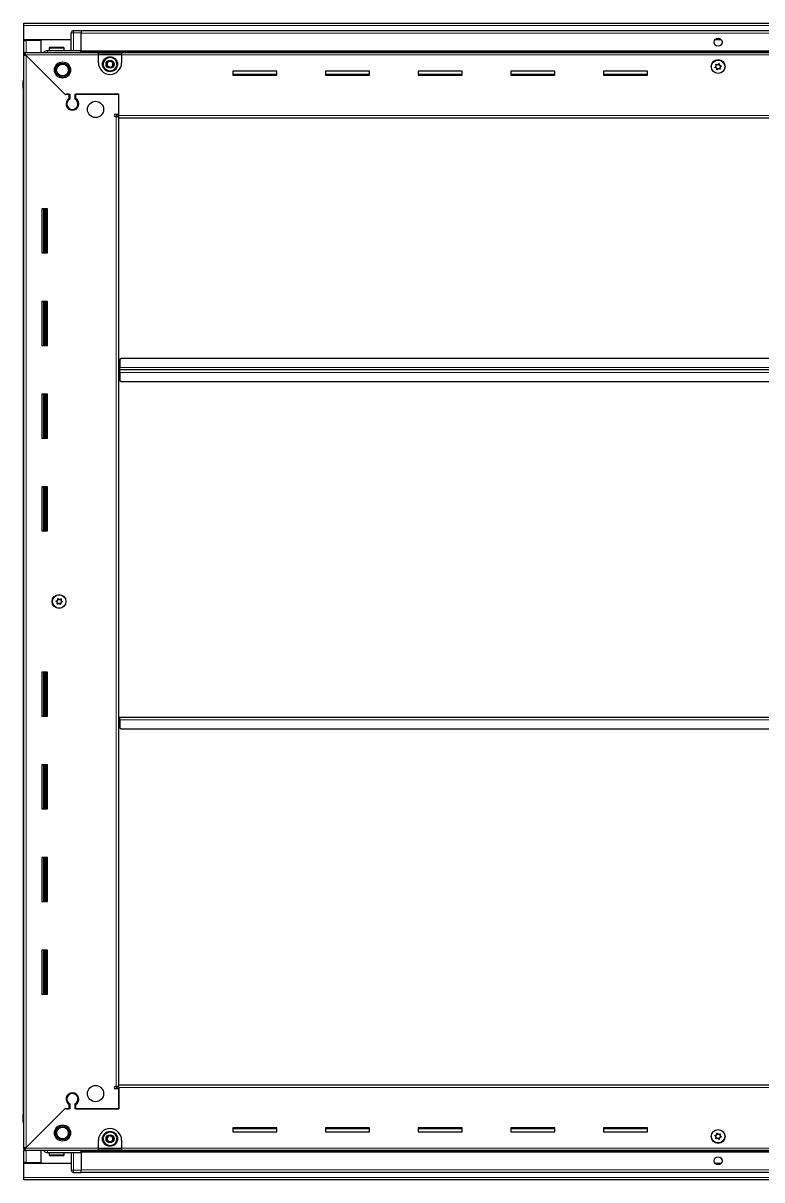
# Model space of a CAD drawing. Header units: millimetres. Extents: x 1315 to 5264, y -645 to 1891.
# Drawn here: x 3989 to 4626, y 677 to 1676 of the extents above; entities that cross this region are included whole.
import ezdxf

# ---------------------------------------------------------------- set-up
doc = ezdxf.new("R2010")
doc.units = ezdxf.units.MM

msp = doc.modelspace()

# ---------------------------------------------------------------- linework, layer by layer
at = {"color": 7, "linetype": 'Continuous', "lineweight": 25}
for p, q in [((3989.02, 1675.82), (5188.02, 1675.82)), ((3989.02, 1673.72), (3989.02, 1675.82)), ((3989.02, 1661.32), (3989.02, 1673.72)), ((4030.7, 1668.82), (4030.7, 1668.82)), ((4032.02, 1669.32), (4038.52, 1669.32)), ((4032.02, 1669.32), (4038.52, 1669.32)), ((4038.52, 1669.32), (4038.52, 1669.32)), ((4038.52, 1669.32), (4038.52, 1669.32)), ((4038.52, 1669.32), (4038.52, 1667.32)), ((5138.52, 1669.17), (4038.52, 1669.17)), ((4030.02, 1661.32), (3989.02, 1661.32)), ((3989.02, 1660.82), (3989.02, 1661.32)), ((3989.02, 1660.82), (3991.12, 1660.82)), ((3989.02, 1650.57), (3989.02, 1660.82)), ((3990.52, 1660.82), (3990.52, 1661.32)), ((4004.02, 1660.82), (3991.12, 1660.82)), ((4004.02, 1650.57), (4004.02, 1660.82)), ((4030.02, 1652.32), (4030.02, 1667.32)), ((4038.52, 1652.32), (4038.52, 1667.32)), ((4591.39, 1661.32), (4585.65, 1661.32)), ((3989.02, 1649.07), (3989.02, 1650.57)), ((3989.02, 1650.57), (3990.02, 1650.57)), ((3989.02, 1648.57), (3989.02, 1649.07)), ((3989.02, 1649.07), (3990.02, 1649.07)), ((3989.02, 704.07), (3989.02, 1648.57)), ((3990.52, 1648.57), (3989.02, 1648.57)), ((3990.02, 1649.07), (3990.02, 1650.57)), ((3990.02, 1650.57), (4053.52, 1650.57)), ((3990.62, 1648.47), (4024.52, 1614.57)), ((4009.52, 1652.32), (4038.52, 1652.32)), ((4011.02, 1654.22), (4011.02, 1652.32)), ((4011.82, 1655.02), (4023.22, 1655.02)), ((4024.02, 1652.32), (4024.02, 1654.22)), ((4038.45, 1650.57), (4038.52, 1652.29)), ((4038.52, 1652.32), (4038.52, 1651.82)), ((4038.52, 1651.17), (5138.52, 1651.17)), ((4053.52, 1648.47), (4053.52, 1650.57)), ((4053.52, 1650.57), (4073.52, 1650.57)), ((4053.52, 1649.07), (4073.52, 1649.07)), ((4053.52, 1641.57), (4053.52, 1648.47)), ((4073.52, 1650.57), (5103.52, 1650.57)), ((4073.52, 1650.57), (4073.52, 1648.47)), ((4073.52, 1648.47), (4073.52, 1641.57)), ((4025.22, 1613.87), (3991.12, 1647.97)), ((4207.52, 1634.32), (4169.52, 1634.32)), ((4169.52, 1634.32), (4169.52, 1630.82)), ((4207.52, 1631.57), (4169.52, 1631.57)), ((4169.52, 1630.82), (4207.52, 1630.82)), ((4207.52, 1630.82), (4207.52, 1634.32)), ((4287.52, 1634.32), (4249.52, 1634.32)), ((4249.52, 1634.32), (4249.52, 1630.82)), ((4287.52, 1631.57), (4249.52, 1631.57)), ((4249.52, 1630.82), (4287.52, 1630.82)), ((4287.52, 1630.82), (4287.52, 1634.32)), ((4367.52, 1634.32), (4329.52, 1634.32)), ((4329.52, 1634.32), (4329.52, 1630.82)), ((4367.52, 1631.57), (4329.52, 1631.57)), ((4329.52, 1630.82), (4367.52, 1630.82)), ((4367.52, 1630.82), (4367.52, 1634.32)), ((4447.52, 1634.32), (4409.52, 1634.32)), ((4409.52, 1634.32), (4409.52, 1630.82)), ((4447.52, 1631.57), (4409.52, 1631.57)), ((4409.52, 1630.82), (4447.52, 1630.82)), ((4447.52, 1630.82), (4447.52, 1634.32)), ((4527.52, 1634.32), (4489.52, 1634.32)), ((4489.52, 1634.32), (4489.52, 1630.82)), ((4527.52, 1631.57), (4489.52, 1631.57)), ((4489.52, 1630.82), (4527.52, 1630.82)), ((4527.52, 1630.82), (4527.52, 1634.32)), ((3988.52, 1625.82), (3988.52, 1619.32)), ((3988.52, 1619.32), (3988.52, 1625.82)), ((3988.52, 1619.32), (3988.52, 1619.32)), ((3989.02, 1619.32), (3988.52, 1619.32)), ((3988.67, 1619.32), (3988.67, 733.32)), ((4024.52, 1614.57), (4028.72, 1614.57)), ((4025.92, 1614.57), (4025.22, 1613.87)), ((4028.02, 1614.57), (4025.92, 1614.57)), ((4028.02, 1614.57), (4028.02, 1610.68)), ((4028.72, 1614.57), (4028.72, 1610.29)), ((4033.32, 1614.57), (4071.02, 1614.57)), ((4033.32, 1610.29), (4033.32, 1614.57)), ((4034.02, 1610.68), (4034.02, 1614.57)), ((4071.02, 1614.57), (4034.02, 1614.57)), ((4071.02, 1595.92), (4071.02, 1614.57)), ((4071.02, 1597.32), (4071.02, 1614.57)), ((4029.02, 1601.71), (4029.02, 1600.95)), ((4068.17, 1597.32), (4071.02, 1597.32)), ((4068.92, 1595.32), (4068.17, 1595.32)), ((4068.92, 1595.32), (4071.02, 1595.32)), ((4071.02, 1596.32), (4069.02, 1596.32)), ((4069.02, 1596.32), (4069.02, 1595.32)), ((4071.02, 1593.82), (4071.02, 1595.92)), ((5106.02, 1593.82), (4071.02, 1593.82)), ((4071.02, 758.82), (4071.02, 1593.82)), ((4009.52, 1515.32), (4004.52, 1515.32)), ((4004.52, 1515.32), (4004.52, 1477.32)), ((4006.67, 1477.32), (4006.67, 1515.32)), ((4008.46, 1477.32), (4008.46, 1515.32)), ((4008.5, 1477.32), (4008.5, 1515.32)), ((4009.52, 1477.32), (4009.52, 1515.32)), ((4004.52, 1477.32), (4009.52, 1477.32)), ((4009.52, 1435.32), (4004.52, 1435.32)), ((4004.52, 1435.32), (4004.52, 1397.32)), ((4006.67, 1397.32), (4006.67, 1435.32)), ((4008.46, 1397.32), (4008.46, 1435.32)), ((4008.5, 1397.32), (4008.5, 1435.32)), ((4009.52, 1397.32), (4009.52, 1435.32)), ((4004.52, 1397.32), (4009.52, 1397.32)), ((4072.02, 1379.17), (4071.77, 1379.17)), ((4071.77, 1379.17), (4071.77, 1376.32)), ((4073.02, 1386.32), (4072.02, 1385.32)), ((4072.02, 1385.32), (4072.02, 1378.42)), ((5104.02, 1386.32), (4073.02, 1386.32)), ((4071.77, 1376.32), (4071.02, 1376.32)), ((4071.77, 1376.32), (4071.77, 1373.47)), ((4071.77, 1373.47), (4072.02, 1373.47)), ((4072.02, 1376.32), (4072.02, 1378.42)), ((4072.02, 1374.22), (4072.02, 1376.32)), ((5105.02, 1376.32), (4072.02, 1376.32)), ((4072.02, 1374.22), (4072.02, 1367.32)), ((4072.02, 1367.32), (4073.02, 1366.32)), ((4073.02, 1366.32), (5104.02, 1366.32)), ((4009.52, 1355.32), (4004.52, 1355.32)), ((4004.52, 1355.32), (4004.52, 1317.32)), ((4006.67, 1317.32), (4006.67, 1355.32)), ((4008.46, 1317.32), (4008.46, 1355.32)), ((4008.5, 1317.32), (4008.5, 1355.32)), ((4009.52, 1317.32), (4009.52, 1355.32)), ((4004.52, 1317.32), (4009.52, 1317.32)), ((4009.52, 1275.32), (4004.52, 1275.32)), ((4004.52, 1275.32), (4004.52, 1237.32)), ((4006.67, 1237.32), (4006.67, 1275.32)), ((4008.46, 1237.32), (4008.46, 1275.32)), ((4008.5, 1237.32), (4008.5, 1275.32)), ((4009.52, 1237.32), (4009.52, 1275.32)), ((4004.52, 1237.32), (4009.52, 1237.32)), ((4009.52, 1115.32), (4004.52, 1115.32)), ((4004.52, 1115.32), (4004.52, 1077.32)), ((4006.67, 1077.32), (4006.67, 1115.32)), ((4008.46, 1077.32), (4008.46, 1115.32)), ((4008.5, 1077.32), (4008.5, 1115.32)), ((4009.52, 1077.32), (4009.52, 1115.32)), ((4004.52, 1077.32), (4009.52, 1077.32)), ((4071.02, 1076.32), (4071.77, 1076.32)), ((4071.77, 1076.32), (4071.77, 1073.47)), ((4071.77, 1073.47), (4072.02, 1073.47)), ((4072.02, 1074.22), (4072.02, 1076.32)), ((4072.02, 1076.32), (5105.02, 1076.32)), ((4072.02, 1074.22), (4072.02, 1067.32)), ((4072.02, 1067.32), (4073.02, 1066.32)), ((4073.02, 1066.32), (5104.02, 1066.32)), ((4009.52, 1035.32), (4004.52, 1035.32)), ((4004.52, 1035.32), (4004.52, 997.32)), ((4006.67, 997.32), (4006.67, 1035.32)), ((4008.46, 997.32), (4008.46, 1035.32)), ((4008.5, 997.32), (4008.5, 1035.32)), ((4009.52, 997.32), (4009.52, 1035.32)), ((4004.52, 997.32), (4009.52, 997.32)), ((4009.52, 955.32), (4004.52, 955.32)), ((4004.52, 955.32), (4004.52, 917.32)), ((4006.67, 917.32), (4006.67, 955.32)), ((4008.46, 917.32), (4008.46, 955.32)), ((4008.5, 917.32), (4008.5, 955.32)), ((4009.52, 917.32), (4009.52, 955.32)), ((4004.52, 917.32), (4009.52, 917.32)), ((4009.52, 875.32), (4004.52, 875.32)), ((4004.52, 875.32), (4004.52, 837.32)), ((4006.67, 837.32), (4006.67, 875.32)), ((4008.46, 837.32), (4008.46, 875.32)), ((4008.5, 837.32), (4008.5, 875.32)), ((4009.52, 837.32), (4009.52, 875.32)), ((4004.52, 837.32), (4009.52, 837.32)), ((4029.02, 751.7), (4029.02, 750.94)), ((4068.17, 757.32), (4068.92, 757.32)), ((4071.02, 755.32), (4068.17, 755.32)), ((4071.02, 757.32), (4068.92, 757.32)), ((4069.02, 757.32), (4069.02, 756.32)), ((4069.02, 756.32), (4071.02, 756.32)), ((4071.02, 756.72), (4071.02, 758.82)), ((4071.02, 758.82), (5106.02, 758.82)), ((4071.02, 756.72), (4071.02, 738.07)), ((4071.02, 738.07), (4071.02, 755.32)), ((4028.02, 741.96), (4028.02, 738.07)), ((4028.72, 742.36), (4028.72, 738.07)), ((4033.32, 738.07), (4033.32, 742.36)), ((4034.02, 738.07), (4034.02, 741.96)), ((3988.52, 726.82), (3988.52, 733.32)), ((3988.52, 733.32), (3988.52, 733.32)), ((3988.52, 733.32), (3988.52, 733.32)), ((3988.52, 733.32), (3988.52, 726.82)), ((3989.02, 733.32), (3988.52, 733.32)), ((4024.52, 738.07), (3990.62, 704.17)), ((3991.12, 704.67), (4025.22, 738.77)), ((4028.72, 738.07), (4024.52, 738.07)), ((4025.22, 738.77), (4025.92, 738.07)), ((4025.92, 738.07), (4028.02, 738.07)), ((4071.02, 738.07), (4033.32, 738.07)), ((4034.02, 738.07), (4071.02, 738.07)), ((3989.02, 725.5), (3989.02, 725.5)), ((4207.52, 721.82), (4169.52, 721.82)), ((4169.52, 721.82), (4169.52, 718.32)), ((4169.52, 721.07), (4207.52, 721.07)), ((4207.52, 718.32), (4207.52, 721.82)), ((4287.52, 721.82), (4249.52, 721.82)), ((4249.52, 721.82), (4249.52, 718.32)), ((4249.52, 721.07), (4287.52, 721.07)), ((4287.52, 718.32), (4287.52, 721.82)), ((4367.52, 721.82), (4329.52, 721.82)), ((4329.52, 721.82), (4329.52, 718.32)), ((4329.52, 721.07), (4367.52, 721.07)), ((4367.52, 718.32), (4367.52, 721.82)), ((4447.52, 721.82), (4409.52, 721.82)), ((4409.52, 721.82), (4409.52, 718.32)), ((4409.52, 721.07), (4447.52, 721.07)), ((4447.52, 718.32), (4447.52, 721.82)), ((4527.52, 721.82), (4489.52, 721.82)), ((4489.52, 721.82), (4489.52, 718.32)), ((4489.52, 721.07), (4527.52, 721.07)), ((4527.52, 718.32), (4527.52, 721.82)), ((4053.52, 704.17), (4053.52, 711.07)), ((4073.52, 711.07), (4073.52, 704.17)), ((4169.52, 718.32), (4207.52, 718.32)), ((4249.52, 718.32), (4287.52, 718.32)), ((4329.52, 718.32), (4367.52, 718.32)), ((4409.52, 718.32), (4447.52, 718.32)), ((4489.52, 718.32), (4527.52, 718.32)), ((3989.02, 703.57), (3989.02, 704.07)), ((3990.52, 704.07), (3989.02, 704.07)), ((3989.02, 703.57), (3989.02, 702.07)), ((3990.02, 703.57), (3989.02, 703.57)), ((3989.02, 691.82), (3989.02, 702.07)), ((3990.02, 702.07), (3989.02, 702.07)), ((3990.02, 703.57), (3990.02, 702.07)), ((4053.52, 702.07), (3990.02, 702.07)), ((4004.02, 691.82), (4004.02, 702.07)), ((4009.52, 700.32), (4038.52, 700.32)), ((4011.02, 700.32), (4011.02, 698.42)), ((4024.02, 698.42), (4024.02, 700.32)), ((4030.02, 700.32), (4030.02, 685.32)), ((4038.52, 700.36), (4038.45, 702.07)), ((5138.52, 701.47), (4038.52, 701.47)), ((4038.52, 700.32), (4038.52, 700.82)), ((4038.52, 700.32), (4038.52, 685.32)), ((4053.52, 702.07), (4053.52, 704.17)), ((4073.52, 703.57), (4053.52, 703.57)), ((4073.52, 702.07), (4053.52, 702.07)), ((4073.52, 704.17), (4073.52, 702.07)), ((5103.52, 702.07), (4073.52, 702.07)), ((3991.12, 691.82), (3989.02, 691.82)), ((3989.02, 691.32), (3989.02, 691.82)), ((3989.02, 678.92), (3989.02, 691.32)), ((3989.02, 691.32), (4030.02, 691.32)), ((3990.52, 691.32), (3990.52, 691.82)), ((3991.12, 691.82), (4004.02, 691.82)), ((4015.6, 697.62), (4011.82, 697.62)), ((4023.22, 697.62), (4015.6, 697.62)), ((4585.65, 691.32), (4591.39, 691.32)), ((4030.02, 685.32), (4030.02, 685.32)), ((4032.02, 683.32), (4038.52, 683.32)), ((4032.02, 683.32), (4038.52, 683.32)), ((4038.52, 683.32), (4038.52, 685.32)), ((4038.52, 683.47), (5138.52, 683.47)), ((4038.52, 683.32), (4038.52, 683.32)), ((3989.02, 676.82), (3989.02, 678.92)), ((5188.02, 676.82), (3989.02, 676.82))]:
    msp.add_line(p, q, dxfattribs=at)
at = {"color": 8, "linetype": 'Continuous', "lineweight": 18}
for p, q in [((5188.02, 1673.72), (3989.02, 1673.72)), ((4032.02, 1669.32), (4032.02, 1667.32)), ((3991.12, 1660.82), (3991.12, 1661.32)), ((3991.12, 1650.57), (3991.12, 1660.82)), ((4030.02, 1667.32), (4032.02, 1667.32)), ((4032.02, 1667.32), (4032.02, 1652.32)), ((4038.52, 1667.32), (4032.02, 1667.32)), ((5138.52, 1667.17), (4038.52, 1667.17)), ((4053.52, 1648.47), (3990.62, 1648.47)), ((4011.02, 1654.22), (4024.02, 1654.22)), ((5138.52, 1651.82), (4038.52, 1651.82)), ((5138.52, 1650.59), (4038.52, 1650.59)), ((4053.52, 1648.47), (4073.52, 1648.47)), ((5103.52, 1648.47), (4073.52, 1648.47)), ((3991.12, 1647.97), (3991.12, 704.67)), ((3989.02, 1625.82), (3988.52, 1625.82)), ((4068.92, 757.32), (4068.92, 1595.32)), ((4071.02, 1595.92), (5106.02, 1595.92)), ((4006.02, 1515.32), (4006.02, 1477.32)), ((4007.26, 1515.32), (4007.26, 1477.32)), ((4006.02, 1435.32), (4006.02, 1397.32)), ((4007.26, 1435.32), (4007.26, 1397.32)), ((5105.02, 1378.42), (4072.02, 1378.42)), ((4072.02, 1374.22), (5105.02, 1374.22)), ((4006.02, 1355.32), (4006.02, 1317.32)), ((4007.26, 1355.32), (4007.26, 1317.32)), ((4006.02, 1275.32), (4006.02, 1237.32)), ((4007.26, 1275.32), (4007.26, 1237.32)), ((4006.02, 1115.32), (4006.02, 1077.32)), ((4007.26, 1115.32), (4007.26, 1077.32)), ((4072.02, 1074.22), (5105.02, 1074.22)), ((4006.02, 1035.32), (4006.02, 997.32)), ((4007.26, 1035.32), (4007.26, 997.32)), ((4006.02, 955.32), (4006.02, 917.32)), ((4007.26, 955.32), (4007.26, 917.32)), ((4006.02, 875.32), (4006.02, 837.32)), ((4007.26, 875.32), (4007.26, 837.32)), ((5106.02, 756.72), (4071.02, 756.72)), ((3989.02, 726.82), (3988.52, 726.82)), ((3990.62, 704.17), (4053.52, 704.17)), ((3991.12, 691.82), (3991.12, 702.07)), ((4032.02, 685.32), (4032.02, 700.32)), ((4038.52, 702.06), (5138.52, 702.06)), ((4038.52, 700.82), (5138.52, 700.82)), ((4073.52, 704.17), (4053.52, 704.17)), ((4073.52, 704.17), (5103.52, 704.17)), ((3991.12, 691.32), (3991.12, 691.82)), ((4015.33, 698.42), (4011.02, 698.42)), ((4024.02, 698.42), (4015.33, 698.42)), ((4030.02, 685.32), (4032.02, 685.32)), ((4032.02, 683.32), (4032.02, 685.32)), ((4038.52, 685.32), (4032.02, 685.32)), ((4038.52, 685.47), (5138.52, 685.47)), ((5188.02, 678.92), (3989.02, 678.92))]:
    msp.add_line(p, q, dxfattribs=at)
at = {"color": 7, "linetype": 'Continuous', "lineweight": 25}
for centre, radius in [((4588.52, 1659.32), 3.5), ((4022.52, 1635.32), 7), ((4022.52, 1635.32), 6.03), ((4022.52, 1635.32), 5.1), ((4063.52, 1640.32), 6.5), ((4063.52, 1640.32), 3.46), ((4588.52, 1638.32), 6), ((4588.52, 1638.17), 5.78), ((4588.52, 1638.17), 1.85), ((4051.02, 1601.32), 7), ((4019.52, 1176.32), 6), ((4019.67, 1176.32), 5.79), ((4019.67, 1176.32), 1.85), ((4051.02, 751.32), 7), ((4022.52, 717.32), 7), ((4022.52, 717.32), 6.03), ((4022.52, 717.32), 5.1), ((4588.52, 714.32), 6), ((4588.52, 714.47), 5.79), ((4063.52, 712.32), 6.5), ((4063.52, 712.32), 3.46), ((4588.52, 714.47), 1.85), ((4588.52, 693.32), 3.5)]:
    msp.add_circle(centre, radius, dxfattribs=at)
at = {"color": 8, "linetype": 'Continuous', "lineweight": 18}
for centre in [(4063.52, 1640.32), (4063.52, 712.32)]:
    msp.add_circle(centre, 5.7, dxfattribs=at)
at = {"color": 7, "linetype": 'Continuous', "lineweight": 25}
for centre, radius, start, end in [((4032.02, 1667.32), 2, 90, 180), ((4032.02, 1667.32), 2, 123.94202, 131.40962), ((4032.02, 1667.32), 2, 90, 108.58003), ((4011.82, 1654.22), 0.8, 90, 180), ((4023.22, 1654.22), 0.8, 0, 90), ((4029.82, 1652.52), 0.2, 270, 0), ((4063.52, 1641.57), 10, 180, 270), ((4063.52, 1640.32), 2.5, 134.01559, 194.01559), ((4063.52, 1640.32), 2.5, 194.01559, 254.01559), ((4063.52, 1640.32), 2.5, 74.01559, 134.01559), ((4063.52, 1640.32), 2.5, 254.01559, 314.01559), ((4063.52, 1641.57), 10, 270, 0), ((4063.52, 1640.32), 2.5, 14.01559, 74.01559), ((4063.52, 1640.32), 2.5, 314.01559, 14.01559), ((3990.52, 1625.82), 2, 138.57492, 180), ((3990.52, 1625.82), 2, 138.59038, 180), ((4031.02, 1606.07), 5.5, 123.05573, 56.94427), ((4031.02, 1606.07), 4.8, 118.63099, 61.36901), ((4068.17, 1596.32), 1, 90, 270), ((4031.02, 746.57), 5.5, 303.05573, 236.94427), ((4031.02, 746.57), 4.8, 298.63099, 241.36901), ((4068.17, 756.32), 1, 90, 270), ((3990.52, 726.82), 2, 180, 199.56674), ((3990.52, 726.82), 2, 180, 221.40962), ((3990.52, 726.82), 2, 213.78451, 221.40962), ((4063.52, 711.07), 10, 90, 180), ((4063.52, 711.07), 10, 0, 90), ((4063.52, 712.32), 2.5, 127.47401, 187.47401), ((4063.52, 712.32), 2.5, 187.47401, 247.47401), ((4063.52, 712.32), 2.5, 67.47401, 127.47401), ((4063.52, 712.32), 2.5, 247.47401, 307.47401), ((4063.52, 712.32), 2.5, 7.47401, 67.47401), ((4063.52, 712.32), 2.5, 307.47401, 7.47401), ((4029.82, 700.12), 0.2, 0, 90), ((4011.82, 698.42), 0.8, 180, 270), ((4023.22, 698.42), 0.8, 270, 0), ((4032.02, 685.32), 2, 180, 270), ((4032.02, 685.32), 2, 180, 270)]:
    msp.add_arc(centre, radius, start, end, dxfattribs=at)
for points, knots in [([(3989.02, 1648.57), (3989.05, 1648.53), (3989.1, 1648.44), (3989.49, 1648.3), (3990.05, 1648.17), (3990.63, 1648.06), (3991, 1648), (3991.12, 1647.97)], [0, 0, 0, 0, 0.2302553, 0.4485219, 0.6667858, 0.8850496, 1, 1, 1, 1]), ([(3990.62, 1648.47), (3990.58, 1648.73), (3990.49, 1649.22), (3990.35, 1649.86), (3990.22, 1650.33), (3990.11, 1650.55), (3990.04, 1650.57), (3990.02, 1650.57)], [0, 0, 0, 0, 0.230255, 0.448522, 0.666786, 0.88505, 1, 1, 1, 1]), ([(4006.31, 1650.57), (4006.43, 1650.77), (4006.81, 1651.42), (4007.97, 1652.13), (4009, 1652.26), (4009.52, 1652.32)], [0, 0, 0, 0, 0.18225, 0.591125, 1, 1, 1, 1]), ([(4038.52, 1652.32), (4038.52, 1652.29), (4038.52, 1652.21), (4038.52, 1651.59), (4038.52, 1651.03), (4038.52, 1650.66), (4038.52, 1650.65)], [0, 0, 0, 0, 0.330267, 0.660534, 0.990802, 1, 1, 1, 1]), ([(4060.75, 1641.12), (4061.12, 1641.48), (4061.81, 1642.15), (4062.5, 1642.81), (4062.82, 1643.12)], [0, 0, 0, 0, 0.534686, 1, 1, 1, 1]), ([(4061.45, 1638.32), (4061.36, 1638.65), (4061.16, 1639.45), (4060.92, 1640.42), (4060.78, 1641), (4060.75, 1641.12)], [0, 0, 0, 0, 0.3629006, 0.8668753, 1, 1, 1, 1]), ([(4062.82, 1643.12), (4063.32, 1642.98), (4064.25, 1642.72), (4065.17, 1642.45), (4065.6, 1642.33)], [0, 0, 0, 0, 0.534686, 1, 1, 1, 1]), ([(4066.3, 1639.53), (4065.93, 1639.17), (4065.23, 1638.5), (4064.54, 1637.83), (4064.22, 1637.52)], [0, 0, 0, 0, 0.5346859, 1, 1, 1, 1]), ([(4065.6, 1642.33), (4065.63, 1642.21), (4065.77, 1641.63), (4066.01, 1640.66), (4066.21, 1639.86), (4066.3, 1639.53)], [0, 0, 0, 0, 0.133125, 0.637099, 1, 1, 1, 1]), ([(4586.64, 1640.24), (4586.63, 1640.23), (4586.61, 1640.21), (4586.6, 1640.15), (4586.61, 1640.01), (4586.71, 1639.64), (4586.85, 1639.11), (4586.68, 1638.5), (4586.32, 1638.13), (4586.02, 1637.88), (4585.85, 1637.72), (4585.79, 1637.64), (4585.78, 1637.6), (4585.79, 1637.57), (4585.8, 1637.54), (4585.86, 1637.49), (4586.11, 1637.39), (4586.57, 1637.29), (4587.21, 1636.98), (4587.46, 1636.31), (4587.52, 1635.84), (4587.59, 1635.58), (4587.64, 1635.53), (4587.66, 1635.51), (4587.69, 1635.5), (4587.73, 1635.51), (4587.77, 1635.52), (4587.84, 1635.57), (4588, 1635.72), (4588.27, 1635.99), (4588.68, 1636.31), (4589.3, 1636.42), (4589.81, 1636.23), (4590.18, 1636.1), (4590.32, 1636.07), (4590.38, 1636.09), (4590.41, 1636.1), (4590.43, 1636.13), (4590.44, 1636.19), (4590.43, 1636.34), (4590.33, 1636.71), (4590.19, 1637.23), (4590.36, 1637.84), (4590.72, 1638.21), (4591.02, 1638.46), (4591.2, 1638.63), (4591.25, 1638.71), (4591.26, 1638.75), (4591.26, 1638.78), (4591.24, 1638.81), (4591.19, 1638.85), (4590.94, 1638.95), (4590.47, 1639.06), (4589.83, 1639.37), (4589.58, 1640.03), (4589.52, 1640.51), (4589.45, 1640.76), (4589.41, 1640.82), (4589.38, 1640.84), (4589.35, 1640.85), (4589.32, 1640.84), (4589.28, 1640.82), (4589.21, 1640.78), (4589.04, 1640.63), (4588.77, 1640.36), (4588.37, 1640.04), (4587.74, 1639.93), (4587.23, 1640.11), (4586.87, 1640.25), (4586.72, 1640.27), (4586.66, 1640.26), (4586.64, 1640.25), (4586.64, 1640.24)], [0, 0, 0, 0, 0.002009, 0.00442, 0.009365, 0.025528, 0.067705, 0.095786, 0.124646, 0.150342, 0.160519, 0.163394, 0.165697, 0.167245, 0.168874, 0.17077, 0.178606, 0.211994, 0.249994, 0.287995, 0.321383, 0.329219, 0.331115, 0.332744, 0.334292, 0.336217, 0.338535, 0.341318, 0.349662, 0.375358, 0.404217, 0.432298, 0.474475, 0.490639, 0.496669, 0.49844, 0.5, 0.502009, 0.50442, 0.509365, 0.525528, 0.567705, 0.595786, 0.624646, 0.650342, 0.660519, 0.663394, 0.665697, 0.667245, 0.668874, 0.67077, 0.678606, 0.711994, 0.749994, 0.787995, 0.821383, 0.829219, 0.831115, 0.832744, 0.834292, 0.836217, 0.838535, 0.841318, 0.849662, 0.875358, 0.904217, 0.932298, 0.974475, 0.990639, 0.996669, 0.99844, 1, 1, 1, 1]), ([(4064.22, 1637.52), (4063.72, 1637.66), (4062.8, 1637.93), (4061.87, 1638.19), (4061.45, 1638.32)], [0, 0, 0, 0, 0.534686, 1, 1, 1, 1]), ([(4021.31, 1178.6), (4021.3, 1178.6), (4021.27, 1178.61), (4021.21, 1178.61), (4021.08, 1178.57), (4020.73, 1178.4), (4020.25, 1178.15), (4019.61, 1178.19), (4019.18, 1178.47), (4018.87, 1178.71), (4018.67, 1178.85), (4018.59, 1178.88), (4018.54, 1178.89), (4018.51, 1178.87), (4018.49, 1178.85), (4018.45, 1178.79), (4018.41, 1178.53), (4018.4, 1178.05), (4018.23, 1177.36), (4017.63, 1176.98), (4017.18, 1176.82), (4016.95, 1176.7), (4016.9, 1176.64), (4016.89, 1176.61), (4016.88, 1176.58), (4016.9, 1176.55), (4016.92, 1176.51), (4016.98, 1176.46), (4017.16, 1176.32), (4017.48, 1176.11), (4017.88, 1175.79), (4018.12, 1175.2), (4018.04, 1174.66), (4017.99, 1174.28), (4017.99, 1174.13), (4018.01, 1174.07), (4018.04, 1174.05), (4018.07, 1174.03), (4018.13, 1174.04), (4018.27, 1174.08), (4018.61, 1174.25), (4019.1, 1174.49), (4019.73, 1174.46), (4020.17, 1174.18), (4020.47, 1173.94), (4020.67, 1173.8), (4020.76, 1173.77), (4020.8, 1173.76), (4020.83, 1173.77), (4020.85, 1173.8), (4020.89, 1173.86), (4020.93, 1174.12), (4020.94, 1174.6), (4021.11, 1175.29), (4021.71, 1175.67), (4022.16, 1175.82), (4022.4, 1175.95), (4022.44, 1176), (4022.46, 1176.03), (4022.46, 1176.06), (4022.45, 1176.1), (4022.42, 1176.13), (4022.36, 1176.19), (4022.18, 1176.33), (4021.86, 1176.53), (4021.46, 1176.86), (4021.22, 1177.45), (4021.3, 1177.98), (4021.36, 1178.37), (4021.35, 1178.52), (4021.33, 1178.57), (4021.31, 1178.59), (4021.31, 1178.6)], [0, 0, 0, 0, 0.002009, 0.00442, 0.009365, 0.025528, 0.067705, 0.095786, 0.124646, 0.150342, 0.160519, 0.163394, 0.165697, 0.167245, 0.168874, 0.17077, 0.178606, 0.211994, 0.249994, 0.287995, 0.321383, 0.329219, 0.331115, 0.332744, 0.334292, 0.336217, 0.338535, 0.341318, 0.349662, 0.375358, 0.404217, 0.432298, 0.474475, 0.490639, 0.496669, 0.49844, 0.5, 0.502009, 0.50442, 0.509365, 0.525528, 0.567705, 0.595786, 0.624646, 0.650342, 0.660519, 0.663394, 0.665697, 0.667245, 0.668874, 0.67077, 0.678606, 0.711994, 0.749994, 0.787995, 0.821383, 0.829219, 0.831115, 0.832744, 0.834292, 0.836217, 0.838535, 0.841318, 0.849662, 0.875358, 0.904217, 0.932298, 0.974475, 0.990639, 0.996669, 0.99844, 1, 1, 1, 1]), ([(4060.85, 713.43), (4060.95, 713.51), (4061.43, 713.87), (4062.22, 714.48), (4062.87, 714.98), (4063.15, 715.19)], [0, 0, 0, 0, 0.1331247, 0.6370994, 1, 1, 1, 1]), ([(4061.23, 710.57), (4061.16, 711.08), (4061.04, 712.03), (4060.91, 712.99), (4060.85, 713.43)], [0, 0, 0, 0, 0.534686, 1, 1, 1, 1]), ([(4063.9, 709.46), (4063.42, 709.66), (4062.53, 710.03), (4061.64, 710.4), (4061.23, 710.57)], [0, 0, 0, 0, 0.534686, 1, 1, 1, 1]), ([(4063.15, 715.19), (4063.62, 714.99), (4064.51, 714.62), (4065.4, 714.25), (4065.81, 714.08)], [0, 0, 0, 0, 0.534686, 1, 1, 1, 1]), ([(4066.19, 711.22), (4065.91, 711.01), (4065.26, 710.51), (4064.47, 709.9), (4064, 709.54), (4063.9, 709.46)], [0, 0, 0, 0, 0.362901, 0.866875, 1, 1, 1, 1]), ([(4065.81, 714.08), (4065.88, 713.57), (4066.01, 712.61), (4066.13, 711.66), (4066.19, 711.22)], [0, 0, 0, 0, 0.534686, 1, 1, 1, 1]), ([(4586.64, 712.4), (4586.65, 712.4), (4586.67, 712.38), (4586.73, 712.38), (4586.87, 712.4), (4587.23, 712.54), (4587.74, 712.72), (4588.37, 712.61), (4588.77, 712.29), (4589.05, 712.01), (4589.22, 711.85), (4589.31, 711.81), (4589.35, 711.8), (4589.38, 711.81), (4589.41, 711.83), (4589.45, 711.88), (4589.52, 712.14), (4589.58, 712.61), (4589.83, 713.28), (4590.47, 713.59), (4590.94, 713.69), (4591.19, 713.79), (4591.24, 713.84), (4591.26, 713.87), (4591.26, 713.9), (4591.25, 713.93), (4591.23, 713.97), (4591.18, 714.04), (4591.01, 714.19), (4590.72, 714.43), (4590.36, 714.8), (4590.19, 715.41), (4590.33, 715.94), (4590.43, 716.32), (4590.44, 716.47), (4590.43, 716.52), (4590.41, 716.55), (4590.37, 716.56), (4590.31, 716.57), (4590.17, 716.54), (4589.81, 716.41), (4589.3, 716.23), (4588.68, 716.34), (4588.27, 716.66), (4588, 716.94), (4587.82, 717.09), (4587.74, 717.14), (4587.69, 717.15), (4587.66, 717.14), (4587.64, 717.12), (4587.59, 717.06), (4587.52, 716.81), (4587.46, 716.33), (4587.21, 715.67), (4586.57, 715.36), (4586.11, 715.25), (4585.86, 715.15), (4585.8, 715.11), (4585.79, 715.08), (4585.78, 715.05), (4585.79, 715.01), (4585.81, 714.98), (4585.86, 714.91), (4586.03, 714.76), (4586.32, 714.52), (4586.68, 714.14), (4586.85, 713.53), (4586.71, 713.01), (4586.61, 712.63), (4586.6, 712.48), (4586.62, 712.43), (4586.63, 712.41), (4586.64, 712.4)], [0, 0, 0, 0, 0.002009, 0.00442, 0.009365, 0.025528, 0.067705, 0.095786, 0.124646, 0.150342, 0.160519, 0.163394, 0.165697, 0.167245, 0.168874, 0.17077, 0.178606, 0.211994, 0.249994, 0.287995, 0.321383, 0.329219, 0.331115, 0.332744, 0.334292, 0.336217, 0.338535, 0.341318, 0.349662, 0.375358, 0.404217, 0.432298, 0.474475, 0.490639, 0.496669, 0.49844, 0.5, 0.502009, 0.50442, 0.509365, 0.525528, 0.567705, 0.595786, 0.624646, 0.650342, 0.660519, 0.663394, 0.665697, 0.667245, 0.668874, 0.67077, 0.678606, 0.711994, 0.749994, 0.787995, 0.821383, 0.829219, 0.831115, 0.832744, 0.834292, 0.836217, 0.838535, 0.841318, 0.849662, 0.875358, 0.904217, 0.932298, 0.974475, 0.990639, 0.996669, 0.99844, 1, 1, 1, 1]), ([(3991.12, 704.67), (3990.87, 704.63), (3990.37, 704.54), (3989.73, 704.4), (3989.27, 704.27), (3989.05, 704.16), (3989.03, 704.1), (3989.02, 704.07)], [0, 0, 0, 0, 0.230255, 0.448522, 0.666786, 0.88505, 1, 1, 1, 1]), ([(3990.02, 702.07), (3990.07, 702.1), (3990.16, 702.15), (3990.29, 702.55), (3990.42, 703.1), (3990.53, 703.68), (3990.6, 704.05), (3990.62, 704.17)], [0, 0, 0, 0, 0.2302553, 0.4485219, 0.6667858, 0.8850496, 1, 1, 1, 1]), ([(4006.31, 702.07), (4006.43, 701.87), (4006.81, 701.22), (4007.97, 700.51), (4009, 700.39), (4009.52, 700.32)], [0, 0, 0, 0, 0.18225, 0.591125, 1, 1, 1, 1]), ([(4038.52, 700.32), (4038.52, 700.36), (4038.52, 700.44), (4038.52, 701.05), (4038.52, 701.63), (4038.52, 702.03), (4038.52, 702.06)], [0, 0, 0, 0, 0.324279, 0.648558, 0.972836, 1, 1, 1, 1])]:
    msp.add_open_spline(points, degree=3, knots=knots, dxfattribs=at)
for points in [[(3990.62, 1648.47), (3990.57, 1648.55), (3990.47, 1648.71), (3990.32, 1648.91), (3990.17, 1649.05), (3990.07, 1649.06), (3990.02, 1649.07)], [(3990.52, 1648.57), (3990.53, 1648.52), (3990.55, 1648.42), (3990.69, 1648.27), (3990.89, 1648.12), (3991.04, 1648.02), (3991.12, 1647.97)], [(3990.02, 703.57), (3990.07, 703.58), (3990.17, 703.6), (3990.32, 703.74), (3990.47, 703.94), (3990.57, 704.09), (3990.62, 704.17)], [(3991.12, 704.67), (3991.04, 704.62), (3990.89, 704.52), (3990.69, 704.37), (3990.55, 704.22), (3990.53, 704.12), (3990.52, 704.07)]]:
    msp.add_open_spline(points, degree=3, dxfattribs=at)
at = {"color": 8, "linetype": 'Continuous', "lineweight": 18}
for points in [[(4009.52, 1652.32), (4009.52, 1652.28), (4009.52, 1652.2), (4009.52, 1651.77), (4009.52, 1651.31), (4009.52, 1650.9), (4009.52, 1650.63), (4009.52, 1650.57)], [(4009.52, 700.32), (4009.52, 700.37), (4009.52, 700.44), (4009.52, 700.88), (4009.52, 701.33), (4009.52, 701.75), (4009.52, 702.02), (4009.52, 702.07)]]:
    msp.add_open_spline(points, degree=3, knots=[0, 0, 0, 0, 0.359753, 0.553414, 0.751185, 0.948956, 1, 1, 1, 1], dxfattribs=at)

doc.saveas('drawing.dxf')
